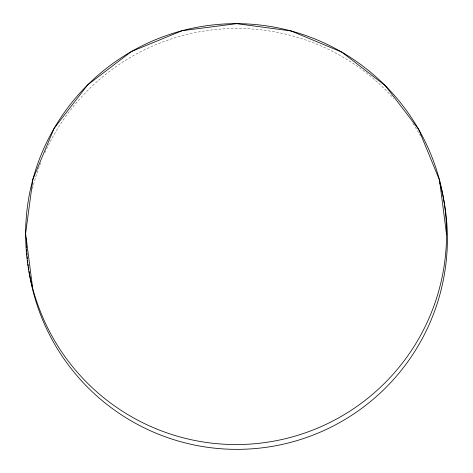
<?xml version="1.0" encoding="UTF-8"?>
<svg xmlns="http://www.w3.org/2000/svg" width="473" height="473" viewBox="0 0 473 473"><rect width="100%" height="100%" fill="white"/><g stroke="black" fill="none" stroke-linecap="round" stroke-linejoin="round"><path stroke-width="0.35" stroke-dasharray="2.37 1.77" d="M32.477 188.839A210.479 210.45 -9.7 0 1 40.601 162.996M44.87 152.773A210.479 210.45 -9.7 0 1 393.654 98.437M412.964 123.554A210.479 210.45 -9.7 0 1 419.102 133.516M419.462 134.143A210.479 210.45 -9.7 0 1 420.538 136.041"/><path stroke-width="0.71" d="M446.565 234.655A210.479 210.45 -9.7 0 0 131.334 51.581A210.479 210.45 -9.7 0 0 130.377 416.092A210.479 210.45 -9.7 0 0 446.565 234.655L439.535 180.16L418.646 129.348L385.312 85.678L341.808 52.119L291.102 30.964L236.642 23.65L182.152 30.68L131.334 51.575L87.653 84.904L54.088 128.402L32.933 179.107L25.613 233.556L32.643 288.045M439.789 182.85A210.479 210.45 -9.7 0 1 283.374 444.159A210.479 210.45 -9.7 0 1 29.669 275.676M29.421 274.222A210.479 210.45 -9.7 0 1 28.942 271.313M28.723 269.852A210.479 210.45 -9.7 0 1 28.41 267.659M28.209 266.193A210.479 210.45 -9.7 0 1 27.937 263.993M27.765 262.527A210.479 210.45 -9.7 0 1 27.529 260.321M27.381 258.855A210.479 210.45 -9.7 0 1 27.18 256.65M27.062 255.178A210.479 210.45 -9.7 0 1 26.902 252.978M26.813 251.506A210.479 210.45 -9.7 0 1 26.689 249.306M26.624 247.84A210.479 210.45 -9.7 0 1 26.541 245.647M26.5 244.18A210.479 210.45 -9.7 0 1 26.458 241.993M26.441 240.532A210.479 210.45 -9.7 0 1 26.435 238.351"/></g></svg>
